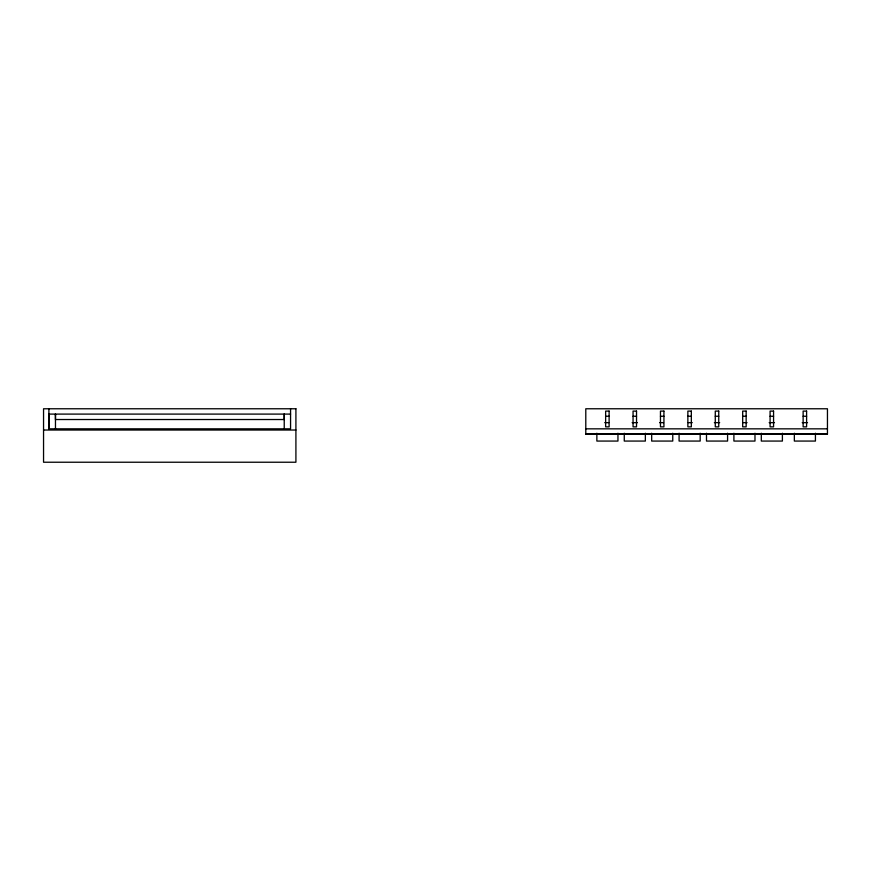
<?xml version="1.0" encoding="UTF-8"?>
<svg xmlns="http://www.w3.org/2000/svg" width="871" height="871" viewBox="0 0 871 871"><rect width="100%" height="100%" fill="white"/><g stroke="black" fill="none" stroke-linecap="round" stroke-linejoin="round"><path stroke-width="1.31" d="M284.229 428.913L284.229 414.095L284.229 419.528L55.461 419.528L55.461 414.095L55.472 428.913M585.791 434.106L827.45 434.106L827.45 408.771L585.791 408.771L585.791 434.106L827.45 434.106M290.566 414.095L48.896 414.095L48.918 428.826L290.566 428.837L290.566 408.771M605.639 416.251L609.112 416.251M633.054 416.251L636.527 416.251M660.458 416.251L663.931 416.251M687.861 416.251L691.334 416.251M715.276 416.251L718.749 416.251M742.68 416.251L746.153 416.251M770.084 416.251L773.568 416.251M803.127 416.251L806.6 416.251M604.735 422.653L608.709 422.653M632.139 422.653L637.441 422.653M659.554 422.653L663.528 422.653M688.286 422.653L692.26 422.653M714.362 422.653L719.664 422.653M743.094 422.653L747.068 422.653M769.18 422.653L774.482 422.653M802.224 422.653L807.515 422.653M585.791 428.837L827.45 428.837M43.55 430.024L295.911 430.024M55.374 414.095L55.461 415.195M815.43 433.225L815.43 441.064L794.352 441.064L794.352 433.225M782.398 433.225L782.398 441.064L761.308 441.064L761.308 433.225M754.983 433.225L754.983 441.064L733.905 441.064L733.905 433.225M727.579 433.225L727.579 441.064L706.49 441.064L706.49 433.225M700.175 433.225L700.175 441.064L679.086 441.064L679.086 433.225M672.76 433.225L672.76 441.064L651.682 441.064L651.682 433.225M645.357 433.225L645.357 441.064L624.267 441.064L624.267 433.225M617.953 433.225L617.953 441.064L596.864 441.064L596.864 433.225M48.896 408.771L48.896 428.837M295.911 408.771L43.55 408.771L43.55 462.229L295.911 462.229L295.911 408.771M609.112 411.101L605.639 411.101L605.639 426.855L609.112 426.855L609.112 411.101M636.527 411.101L633.054 411.101L633.054 426.855L636.527 426.855L636.527 411.101M663.931 411.101L660.458 411.101L660.458 426.855L663.931 426.855L663.931 411.101M691.334 411.101L687.861 411.101L687.861 426.855L691.334 426.855L691.334 411.101M718.749 411.101L715.276 411.101L715.276 426.855L718.749 426.855L718.749 411.101M746.153 411.101L742.68 411.101L742.68 426.855L746.153 426.855L746.153 411.101M773.568 411.101L770.084 411.101L770.084 426.855L773.568 426.855L773.568 411.101M806.6 411.101L803.127 411.101L803.127 426.855L806.6 426.855L806.6 411.101"/></g></svg>
